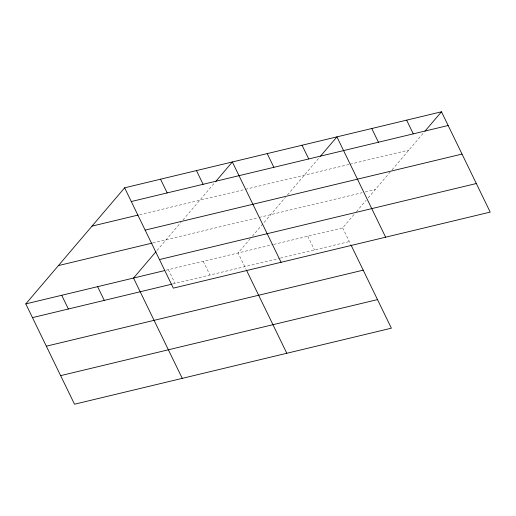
<?xml version="1.0" encoding="UTF-8"?>
<svg xmlns="http://www.w3.org/2000/svg" width="516" height="516" viewBox="0 0 516 516"><rect width="100%" height="100%" fill="white"/><g stroke="black" fill="none" stroke-linecap="round" stroke-linejoin="round"><path stroke-width="0.39" stroke-dasharray="2.58 1.94" d="M156.974 250.512L180.91 222.396M182.941 220.003L216.049 181.122M250.331 238.585L238.102 252.95L246.151 269.526M252.369 236.193L285.477 197.305M287.509 194.913L320.617 156.025M273.732 244.403L342.669 227.859L354.389 214.095M356.427 211.695L366.108 200.324M368.147 197.931L390.038 172.209M392.076 169.822L425.184 130.935M139.63 214.695L244.668 189.495M245.442 189.308L349.235 164.398M350.009 164.211L408.878 150.085M152.871 242.926L258.316 217.617M259.09 217.436L362.109 192.713M365.205 191.971L375.28 189.553M166.068 270.236L272.958 244.584M172.725 283.955L279.62 258.303M280.394 258.116L349.326 241.578M342.669 227.859L350.719 244.436M307.813 236.225L314.47 249.938M203.246 261.315L209.909 275.034M168.39 269.681L175.053 283.4"/><path stroke-width="0.77" d="M351.061 245.145L391.38 328.182L74.51 404.215L25.8 303.898L124.62 187.818L441.49 111.785L490.2 212.102L173.331 288.141L124.62 187.818M155.955 251.711L133.534 278.047L182.251 378.363M216.049 181.122L232.355 161.966L281.065 262.289M320.617 156.025L336.922 136.875L385.633 237.199M425.184 130.935L441.49 111.785M131.283 201.537L448.146 125.498M92.009 226.124L138.069 215.075M145.157 230.117L462.026 154.078M58.411 265.592L152.091 243.113M159.457 259.561L476.32 183.522M25.8 303.898L164.52 270.61M32.463 317.617L171.951 284.142M46.337 346.191L363.206 270.152M60.636 375.642L377.506 299.603M406.634 120.144L413.29 133.863M371.778 128.51L378.434 142.229M302.066 145.241L308.729 158.954M267.211 153.6L273.873 167.319M246.5 270.242L286.812 353.273M196.441 170.583L203.104 184.302M160.534 179.2L167.19 192.92M97.621 286.664L104.284 300.377M61.714 295.281L68.37 308.994"/></g></svg>
